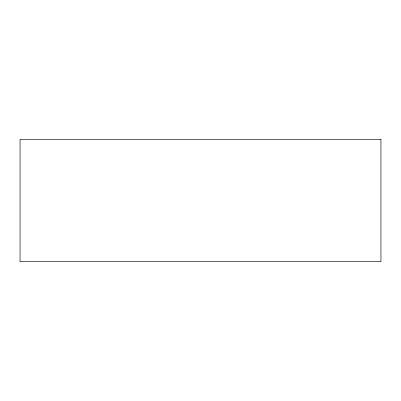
<?xml version="1.0" encoding="UTF-8"?>
<svg xmlns="http://www.w3.org/2000/svg" width="401" height="401" viewBox="0 0 401 401"><rect width="100%" height="100%" fill="white"/><g stroke="black" fill="none" stroke-linecap="round" stroke-linejoin="round"><path stroke-width="0.6" d="M380.95 139.302L20.05 139.302L20.05 261.698L380.95 261.698L380.95 139.302"/></g></svg>
